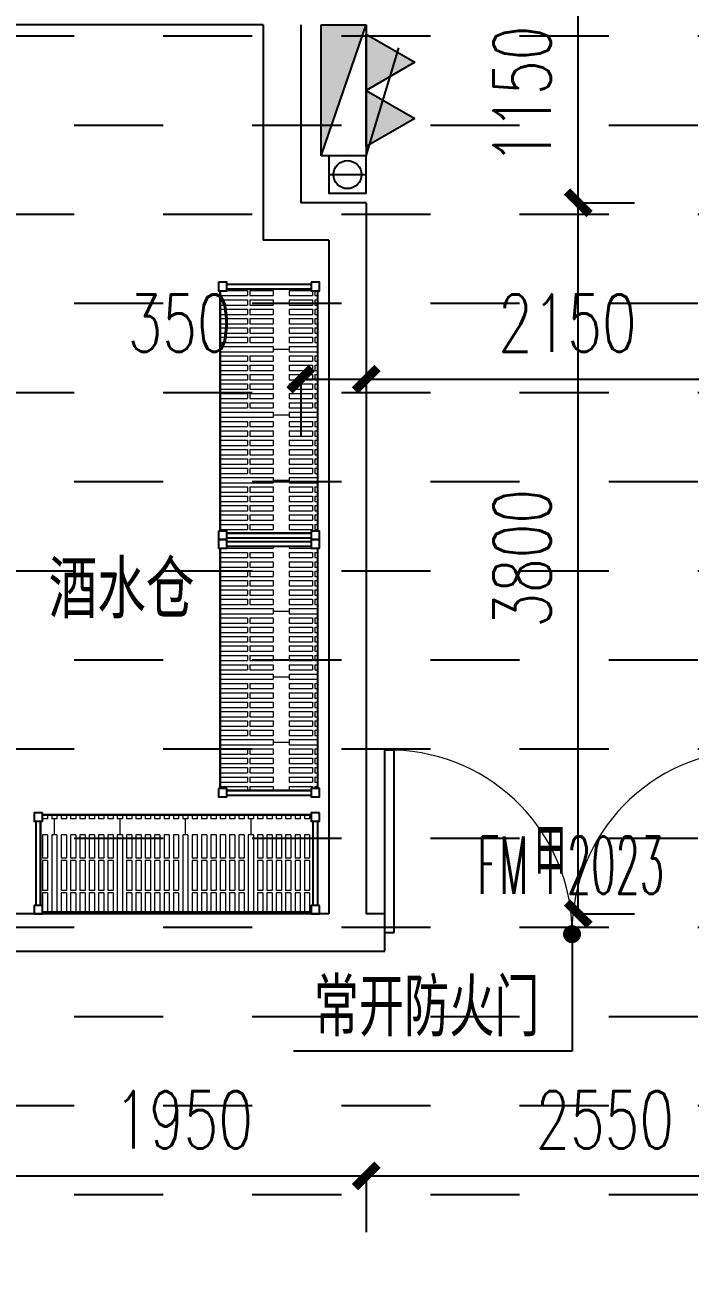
# Model space of a CAD drawing. Header units: millimetres. Extents: x 12325263 to 13848842, y -1463133 to 573208.
# Drawn here: x 12567023 to 12570578, y -833835 to -827187 of the extents above; entities that cross this region are included whole.
import ezdxf
from ezdxf.xclip import XClip

# ---------------------------------------------------------------- set-up
doc = ezdxf.new("R2010")
doc.units = ezdxf.units.MM
doc.header["$LTSCALE"] = 1000
doc.header["$XCLIPFRAME"] = 0
for name, color, linetype in [('#s-灭火器', 20, 'Continuous'), ('A-ANNO-DIMS', 83, 'Continuous'), ('A-ANNO-TEXT', 7, 'Continuous'), ('A-WALL', 5, 'Continuous'), ('AXIS', 3, 'Continuous'), ('DOOR_FIRE', 1, 'Continuous'), ('DOOR_FIRE_TEXT', 7, 'Continuous'), ('EQUIP_消火栓', 7, 'Continuous'), ('fur202301', 252, 'Continuous'), ('PUB_TEXT', 7, 'Continuous'), ('VPIPE-消防高', 3, 'Continuous'), ('WALL', 5, 'Continuous'), ('WALL-SHATCH', 8, 'Continuous'), ('建筑-楼板开洞', 251, 'Continuous'), ('水条件', 1, 'Continuous')]:
    doc.layers.add(name, color=color, linetype=linetype)
doc.styles.add('_TCH_DIM_T3', font='SIMPLEX.shx', dxfattribs={"width": 0.705882, "bigfont": 'GBCBIG.shx'})
doc.styles.add('_TCH_WINDOW', font='SIMPLEX', dxfattribs={"width": 0.7, "height": 3.5, "bigfont": 'GBCBIG'})
doc.styles.add('TITXV', font='', dxfattribs={"width": 0.7})
doc.styles.add('宋体', font='', dxfattribs={"width": 0.65})
doc.styles.get('TITXV').set_extended_font_data('SimSun')
doc.styles.get('宋体').set_extended_font_data('SimSun')
doc.dimstyles.new('_TCH_ARCH&&120', dxfattribs={"dimtxt": 306, "dimasz": 120, "dimexe": 300, "dimexo": 360, "dimgap": 147, "dimtad": 1, "dimdec": 0, "dimzin": 0, "dimdsep": 46, "dimtxsty": '_TCH_DIM_T3', "dimblk": 'ARCHTICK', "dimcen": 0.09, "dimclrt": 7, "dimazin": 2, "dimtfac": 1, "dimtdec": 0, "dimtix": 1, "dimtmove": 2, "dimatfit": 3, "dimfxl": 1, "dimfxlon": 1, "dimtolj": 1, "dimtzin": 0, "dimarcsym": 0})

# ---------------------------------------------------------------- blocks, each defined once
blk = doc.blocks.new('adgshg13-A$C7F010FC0')
at = {"layer": 'WALL-SHATCH'}
h = blk.add_hatch(color=256, dxfattribs=at)
h.dxf.hatch_style = 1
h.paths.add_polyline_path([(-60384.2, -16880.9), (-763.2, 197.5), (12587.6, -13153.3), (12587.6, -157996), (-162964.9, -188820.4), (-171262.4, -180522.9), (-171262.4, -31310.9), (-150707.2, -10755.7), (-131860.1, -7980.9), (-99162.4, -7980.9), (-99162.4, -4980.9), (-76620.4, -4980.9), (-70107.7, -16880.9)], flags=16)
h.paths.add_polyline_path([(-60091.2, -16380.9), (-646.9, 646.9), (12987.6, -12987.6), (12987.6, -158331.9), (-163100.6, -189250.4), (-171662.4, -180688.6), (-171662.4, -31145.2), (-150777.9, -10260.7), (-131896.7, -7480.9), (-99562.4, -7480.9), (-99562.4, -4580.9), (-76365.6, -4580.9), (-69907.5, -16380.9)])
blk = doc.blocks.new('A$C4C7A72D3')
at = {"layer": 'WALL', "color": 1}
blk.add_blockref('adgshg13-A$C7F010FC0', (210433, 205503.6), dxfattribs=at)
blk = doc.blocks.new('管位')
at = {"layer": '水条件'}
blk.add_line((12573126, 675360.4), (12573126, 675160.4), dxfattribs=at)
blk.add_lwpolyline([(12573026, 675360.4), (12573226, 675360.4), (12573226, 675160.4), (12573026, 675160.4)], close=True, dxfattribs=at)
blk = doc.blocks.new('灭火器')
at = {"layer": '#s-灭火器', "ltscale": 1000}
for points in [[(292444.1, 59706.6), (292144.1, 59706.6), (292294.1, 59446.8)], [(292744.1, 59706.6), (292444.1, 59706.6), (292594.1, 59446.8)]]:
    blk.add_hatch(color=256, dxfattribs=at).paths.add_polyline_path(points)
for points in [[(292294.1, 59446.8), (292444.1, 59706.6), (292144.1, 59706.6)], [(292594.1, 59446.8), (292744.1, 59706.6), (292444.1, 59706.6)]]:
    blk.add_lwpolyline(points, close=True, dxfattribs=at)
blk = doc.blocks.new('$TWTSYS$00000508')
for p, q in [((-0.5, 0.5), (0.3236, 1.2241)), ((-0.5, 0.5), (-0.5, -0.5)), ((-0.5, -0.5), (0.5, 0.5)), ((0.5, 0.5), (-0.5, 0.5)), ((0.5, -0.5), (0.5, 0.5)), ((-0.5, -0.5), (0.5, -0.5))]:
    blk.add_line(p, q)
blk.add_solid([(0.5, -0.5), (0.5, 0.5), (-0.5, -0.5)])
blk = doc.blocks.new('消火栓')
at = {"layer": '#s-灭火器', "rotation": 180.0000000000001}
blk.add_blockref('灭火器', (12864422.1, 734931.8), dxfattribs=at)
at = {"layer": 'EQUIP_消火栓', "xscale": 700, "yscale": 240, "zscale": 700}
blk.add_blockref('$TWTSYS$00000508', (12571977.9, 675105.2), dxfattribs=at)
blk = doc.blocks.new('asdfasfasdfsdf')
at = {"layer": 'VPIPE-消防高'}
blk.add_circle((150, 40650), 75, dxfattribs=at)
at = {"xscale": -1, "rotation": 270}
blk.add_blockref('消火栓', (-674975.2, -12530877.9), dxfattribs=at)
at = {"layer": '水条件', "xscale": -1, "rotation": 90}
blk.add_blockref('管位', (675410.4, 12613776), dxfattribs=at)
blk = doc.blocks.new('*U1648')
at = {"layer": 'fur202301', "lineweight": 0}
h = blk.add_hatch(dxfattribs=at)
h.set_pattern_fill('CAMBRO层板', color=256, pattern_type=2)
h.set_pattern_definition([(0, (-5094.2, -2045), (0, 520), [28, -322]), (0, (-5094.2, -1920), (0, 520), [28, -322]), (90, (-5094.18, -2045.03), (-350, 2e-14), [125, -395]), (90, (-5066.18, -2045.03), (-350, 2e-14), [125, -395]), (0, (-5094.2, -1748), (0, 520), [28, -322]), (0, (-5094.2, -1908), (0, 520), [28, -322]), (90, (-5094.18, -1908.03), (-350, 2e-14), [160, -360]), (90, (-5066.18, -1908.03), (-350, 2e-14), [160, -360]), (0, (-5094.2, -1611), (0, 520), [28, -322]), (0, (-5094.2, -1736), (0, 520), [28, -322]), (90, (-5094.18, -1736.03), (-350, 2e-14), [125, -395]), (90, (-5066.18, -1736.03), (-350, 2e-14), [125, -395]), (0, (-5044.2, -2045), (0, 520), [28, -322]), (0, (-5044.2, -1920), (0, 520), [28, -322]), (90, (-5044.18, -2045.03), (-350, 2e-14), [125, -395]), (90, (-5016.18, -2045.03), (-350, 2e-14), [125, -395]), (0, (-5044.2, -1748), (0, 520), [28, -322]), (0, (-5044.2, -1908), (0, 520), [28, -322]), (90, (-5044.18, -1908.03), (-350, 2e-14), [160, -360]), (90, (-5016.18, -1908.03), (-350, 2e-14), [160, -360]), (0, (-5044.2, -1611), (0, 520), [28, -322]), (0, (-5044.2, -1736), (0, 520), [28, -322]), (90, (-5044.18, -1736.03), (-350, 2e-14), [125, -395]), (90, (-5016.18, -1736.03), (-350, 2e-14), [125, -395]), (0, (-4994.2, -2045), (0, 520), [28, -322]), (0, (-4994.2, -1920), (0, 520), [28, -322]), (90, (-4994.18, -2045.03), (-350, 2e-14), [125, -395]), (90, (-4966.18, -2045.03), (-350, 2e-14), [125, -395]), (0, (-4994.2, -1748), (0, 520), [28, -322]), (0, (-4994.2, -1908), (0, 520), [28, -322]), (90, (-4994.18, -1908.03), (-350, 2e-14), [160, -360]), (90, (-4966.18, -1908.03), (-350, 2e-14), [160, -360]), (0, (-4994.2, -1611), (0, 520), [28, -322]), (0, (-4994.2, -1736), (0, 520), [28, -322]), (90, (-4994.18, -1736.03), (-350, 2e-14), [125, -395]), (90, (-4966.18, -1736.03), (-350, 2e-14), [125, -395]), (0, (-4944.2, -2045), (0, 520), [28, -322]), (0, (-4944.2, -1920), (0, 520), [28, -322]), (90, (-4944.18, -2045.03), (-350, 2e-14), [125, -395]), (90, (-4916.18, -2045.03), (-350, 2e-14), [125, -395]), (0, (-4944.2, -1748), (0, 520), [28, -322]), (0, (-4944.2, -1908), (0, 520), [28, -322]), (90, (-4944.18, -1908.03), (-350, 2e-14), [160, -360]), (90, (-4916.18, -1908.03), (-350, 2e-14), [160, -360]), (0, (-4944.2, -1611), (0, 520), [28, -322]), (0, (-4944.2, -1736), (0, 520), [28, -322]), (90, (-4944.18, -1736.03), (-350, 2e-14), [125, -395]), (90, (-4916.18, -1736.03), (-350, 2e-14), [125, -395]), (0, (-4894.2, -2045), (0, 520), [28, -322]), (0, (-4894.2, -1920), (0, 520), [28, -322]), (90, (-4894.18, -2045.03), (-350, 2e-14), [125, -395]), (90, (-4866.18, -2045.03), (-350, 2e-14), [125, -395]), (0, (-4894.2, -1748), (0, 520), [28, -322]), (0, (-4894.2, -1908), (0, 520), [28, -322]), (90, (-4894.18, -1908.03), (-350, 2e-14), [160, -360]), (90, (-4866.18, -1908.03), (-350, 2e-14), [160, -360]), (0, (-4894.2, -1611), (0, 520), [28, -322]), (0, (-4894.2, -1736), (0, 520), [28, -322]), (90, (-4894.18, -1736.03), (-350, 2e-14), [125, -395]), (90, (-4866.18, -1736.03), (-350, 2e-14), [125, -395]), (0, (-4844.2, -2045), (0, 520), [28, -322]), (0, (-4844.2, -1920), (0, 520), [28, -322]), (90, (-4844.18, -2045.03), (-350, 2e-14), [125, -395]), (90, (-4816.18, -2045.03), (-350, 2e-14), [125, -395]), (0, (-4844.2, -1748), (0, 520), [28, -322]), (0, (-4844.2, -1908), (0, 520), [28, -322]), (90, (-4844.18, -1908.03), (-350, 2e-14), [160, -360]), (90, (-4816.18, -1908.03), (-350, 2e-14), [160, -360]), (0, (-4844.2, -1611), (0, 520), [28, -322]), (0, (-4844.2, -1736), (0, 520), [28, -322]), (90, (-4844.18, -1736.03), (-350, 2e-14), [125, -395]), (90, (-4816.18, -1736.03), (-350, 2e-14), [125, -395]), (0, (-4794.2, -2045), (0, 520), [28, -322]), (0, (-4794.2, -1611), (0, 520), [28, -322]), (90, (-4794.18, -2045.03), (-350, 2e-14), [434, -86]), (90, (-4766.18, -2045.03), (-350, 2e-14), [434, -86]), (90, (-4779.5, -1610.93), (-350, 2e-14), [43.033, -476.967]), (90, (-4779.5, -2087.9), (-350, 2e-14), [42.776, -477.224])])
h.paths.add_polyline_path([(35, -45), (45, -45), (45, -10), (1330, -10), (1330, -45), (1340, -45), (1340, -495), (1330, -495), (1330, -530), (45, -530), (45, -495), (35, -495)])
for points in [[(0, -45), (45, -45), (45, 0), (0, 0)], [(1330, -45), (1375, -45), (1375, 0), (1330, 0)], [(35, -45), (45, -45), (45, -10), (1330, -10), (1330, -45), (1340, -45), (1340, -495), (1330, -495), (1330, -530), (45, -530), (45, -495), (35, -495)], [(0, -540), (45, -540), (45, -495), (0, -495)], [(1330, -540), (1375, -540), (1375, -495), (1330, -495)]]:
    blk.add_lwpolyline(points, close=True)
for points in [[(10, -495), (10, -45)], [(35, -495), (35, -45)], [(45, -10), (1330, -10)], [(1340, -495), (1340, -45)], [(1365, -495), (1365, -45)], [(45, -530), (1330, -530)]]:
    blk.add_lwpolyline(points)
blk = doc.blocks.new('*U1649')
at = {"layer": 'fur202301', "lineweight": 0}
h = blk.add_hatch(dxfattribs=at)
h.set_pattern_fill('CAMBRO层板', color=256, pattern_type=2)
h.set_pattern_definition([(0, (-4944.2, -2045), (0, 520), [28, -322]), (0, (-4944.2, -1920), (0, 520), [28, -322]), (90, (-4944.18, -2045.03), (-350, 2e-14), [125, -395]), (90, (-4916.18, -2045.03), (-350, 2e-14), [125, -395]), (0, (-4944.2, -1748), (0, 520), [28, -322]), (0, (-4944.2, -1908), (0, 520), [28, -322]), (90, (-4944.18, -1908.03), (-350, 2e-14), [160, -360]), (90, (-4916.18, -1908.03), (-350, 2e-14), [160, -360]), (0, (-4944.2, -1611), (0, 520), [28, -322]), (0, (-4944.2, -1736), (0, 520), [28, -322]), (90, (-4944.18, -1736.03), (-350, 2e-14), [125, -395]), (90, (-4916.18, -1736.03), (-350, 2e-14), [125, -395]), (0, (-4894.2, -2045), (0, 520), [28, -322]), (0, (-4894.2, -1920), (0, 520), [28, -322]), (90, (-4894.18, -2045.03), (-350, 2e-14), [125, -395]), (90, (-4866.18, -2045.03), (-350, 2e-14), [125, -395]), (0, (-4894.2, -1748), (0, 520), [28, -322]), (0, (-4894.2, -1908), (0, 520), [28, -322]), (90, (-4894.18, -1908.03), (-350, 2e-14), [160, -360]), (90, (-4866.18, -1908.03), (-350, 2e-14), [160, -360]), (0, (-4894.2, -1611), (0, 520), [28, -322]), (0, (-4894.2, -1736), (0, 520), [28, -322]), (90, (-4894.18, -1736.03), (-350, 2e-14), [125, -395]), (90, (-4866.18, -1736.03), (-350, 2e-14), [125, -395]), (0, (-4844.2, -2045), (0, 520), [28, -322]), (0, (-4844.2, -1920), (0, 520), [28, -322]), (90, (-4844.18, -2045.03), (-350, 2e-14), [125, -395]), (90, (-4816.18, -2045.03), (-350, 2e-14), [125, -395]), (0, (-4844.2, -1748), (0, 520), [28, -322]), (0, (-4844.2, -1908), (0, 520), [28, -322]), (90, (-4844.18, -1908.03), (-350, 2e-14), [160, -360]), (90, (-4816.18, -1908.03), (-350, 2e-14), [160, -360]), (0, (-4844.2, -1611), (0, 520), [28, -322]), (0, (-4844.2, -1736), (0, 520), [28, -322]), (90, (-4844.18, -1736.03), (-350, 2e-14), [125, -395]), (90, (-4816.18, -1736.03), (-350, 2e-14), [125, -395]), (0, (-4794.2, -2045), (0, 520), [28, -322]), (0, (-4794.2, -1920), (0, 520), [28, -322]), (90, (-4794.18, -2045.03), (-350, 2e-14), [125, -395]), (90, (-4766.18, -2045.03), (-350, 2e-14), [125, -395]), (0, (-4794.2, -1748), (0, 520), [28, -322]), (0, (-4794.2, -1908), (0, 520), [28, -322]), (90, (-4794.18, -1908.03), (-350, 2e-14), [160, -360]), (90, (-4766.18, -1908.03), (-350, 2e-14), [160, -360]), (0, (-4794.2, -1611), (0, 520), [28, -322]), (0, (-4794.2, -1736), (0, 520), [28, -322]), (90, (-4794.18, -1736.03), (-350, 2e-14), [125, -395]), (90, (-4766.18, -1736.03), (-350, 2e-14), [125, -395]), (0, (-4744.2, -2045), (0, 520), [28, -322]), (0, (-4744.2, -1920), (0, 520), [28, -322]), (90, (-4744.18, -2045.03), (-350, 2e-14), [125, -395]), (90, (-4716.18, -2045.03), (-350, 2e-14), [125, -395]), (0, (-4744.2, -1748), (0, 520), [28, -322]), (0, (-4744.2, -1908), (0, 520), [28, -322]), (90, (-4744.18, -1908.03), (-350, 2e-14), [160, -360]), (90, (-4716.18, -1908.03), (-350, 2e-14), [160, -360]), (0, (-4744.2, -1611), (0, 520), [28, -322]), (0, (-4744.2, -1736), (0, 520), [28, -322]), (90, (-4744.18, -1736.03), (-350, 2e-14), [125, -395]), (90, (-4716.18, -1736.03), (-350, 2e-14), [125, -395]), (0, (-4694.2, -2045), (0, 520), [28, -322]), (0, (-4694.2, -1920), (0, 520), [28, -322]), (90, (-4694.18, -2045.03), (-350, 2e-14), [125, -395]), (90, (-4666.18, -2045.03), (-350, 2e-14), [125, -395]), (0, (-4694.2, -1748), (0, 520), [28, -322]), (0, (-4694.2, -1908), (0, 520), [28, -322]), (90, (-4694.18, -1908.03), (-350, 2e-14), [160, -360]), (90, (-4666.18, -1908.03), (-350, 2e-14), [160, -360]), (0, (-4694.2, -1611), (0, 520), [28, -322]), (0, (-4694.2, -1736), (0, 520), [28, -322]), (90, (-4694.18, -1736.03), (-350, 2e-14), [125, -395]), (90, (-4666.18, -1736.03), (-350, 2e-14), [125, -395]), (0, (-4644.2, -2045), (0, 520), [28, -322]), (0, (-4644.2, -1611), (0, 520), [28, -322]), (90, (-4644.18, -2045.03), (-350, 2e-14), [434, -86]), (90, (-4616.18, -2045.03), (-350, 2e-14), [434, -86]), (90, (-4629.5, -1610.93), (-350, 2e-14), [43.033, -476.967]), (90, (-4629.5, -2087.9), (-350, 2e-14), [42.776, -477.224])])
h.paths.add_polyline_path([(35, -45), (45, -45), (45, -10), (1480, -10), (1480, -45), (1490, -45), (1490, -495), (1480, -495), (1480, -530), (45, -530), (45, -495), (35, -495)])
for points in [[(0, -45), (45, -45), (45, 0), (0, 0)], [(1480, -45), (1525, -45), (1525, 0), (1480, 0)], [(35, -45), (45, -45), (45, -10), (1480, -10), (1480, -45), (1490, -45), (1490, -495), (1480, -495), (1480, -530), (45, -530), (45, -495), (35, -495)], [(0, -540), (45, -540), (45, -495), (0, -495)], [(1480, -540), (1525, -540), (1525, -495), (1480, -495)]]:
    blk.add_lwpolyline(points, close=True)
for points in [[(10, -495), (10, -45)], [(35, -495), (35, -45)], [(45, -10), (1480, -10)], [(1490, -495), (1490, -45)], [(1515, -495), (1515, -45)], [(45, -530), (1480, -530)]]:
    blk.add_lwpolyline(points)
blk = doc.blocks.new('sdfgsdffhg')
at = {"layer": 'fur202301'}
for name, p, rotation in [('*U1648', (-12486.8, 45494.7, 0), 270), ('*U1648', (-12486.8, 44119.7, 0), 270), ('*U1649', (-12486.8, 42119.9), 180)]:
    blk.add_blockref(name, p, dxfattribs=dict(at, rotation=rotation))
blk = doc.blocks.new('_ArchTick')
at = {"color": 0, "linetype": 'ByBlock', "const_width": 0.4}
blk.add_lwpolyline([(-0.5, -0.5), (0.5, 0.5)], dxfattribs=at)
blk = doc.blocks.new('*D4245')
at = {"layer": 'A-ANNO-DIMS', "color": 0, "lineweight": -2, "transparency": 16777216}
for p, q in [((12568496.8, -829079), (12568496.8, -829380)), ((12568496.8, -829080), (12568846.8, -829080)), ((12568846.8, -829079), (12568846.8, -829380))]:
    blk.add_line(p, q, dxfattribs=at)
at = {"layer": 'Defpoints', "color": 0, "transparency": 16777216}
for p in [(12568496.8, -828136.8), (12568846.8, -828136.8), (12568846.8, -829080)]:
    blk.add_point(p, dxfattribs=at)
at = {"layer": 'A-ANNO-DIMS', "color": 0, "lineweight": -2, "transparency": 16777216, "xscale": 120, "yscale": 120, "zscale": 120, "rotation": 180}
blk.add_blockref('_ArchTick', (12568496.8, -829080), dxfattribs=at)
at = {"layer": 'A-ANNO-DIMS', "color": 0, "lineweight": -2, "transparency": 16777216, "xscale": 120, "yscale": 120, "zscale": 120}
blk.add_blockref('_ArchTick', (12568846.8, -829080), dxfattribs=at)
at = {"layer": 'A-ANNO-DIMS', "color": 7, "transparency": 16777216, "insert": (12567850, -828780), "char_height": 306, "attachment_point": 5, "style": '_TCH_DIM_T3'}
blk.add_mtext('\\A1;350', dxfattribs=at)
blk = doc.blocks.new('*D4246')
at = {"layer": 'A-ANNO-DIMS', "color": 0, "lineweight": -2, "transparency": 16777216}
for p, q in [((12568846.8, -829079), (12568846.8, -829380)), ((12568846.8, -829080), (12570996.8, -829080)), ((12570996.8, -829079), (12570996.8, -829380))]:
    blk.add_line(p, q, dxfattribs=at)
at = {"layer": 'Defpoints', "color": 0, "transparency": 16777216}
for p in [(12568846.8, -828136.8), (12570996.8, -828136.8), (12570996.8, -829080)]:
    blk.add_point(p, dxfattribs=at)
at = {"layer": 'A-ANNO-DIMS', "color": 0, "lineweight": -2, "transparency": 16777216, "xscale": 120, "yscale": 120, "zscale": 120, "rotation": 180}
blk.add_blockref('_ArchTick', (12568846.8, -829080), dxfattribs=at)
at = {"layer": 'A-ANNO-DIMS', "color": 0, "lineweight": -2, "transparency": 16777216, "xscale": 120, "yscale": 120, "zscale": 120}
blk.add_blockref('_ArchTick', (12570996.8, -829080), dxfattribs=at)
at = {"layer": 'A-ANNO-DIMS', "color": 7, "transparency": 16777216, "insert": (12569921.8, -828780), "char_height": 306, "attachment_point": 5, "style": '_TCH_DIM_T3'}
blk.add_mtext('\\A1;2150', dxfattribs=at)
blk = doc.blocks.new('*D4254')
at = {"layer": 'A-ANNO-DIMS', "color": 0, "lineweight": -2, "transparency": 16777216}
for p, q in [((12569979, -826986.8), (12570280, -826986.8)), ((12569980, -828136.8), (12569980, -826986.8)), ((12569979, -828136.8), (12570280, -828136.8))]:
    blk.add_line(p, q, dxfattribs=at)
at = {"layer": 'Defpoints', "color": 0, "transparency": 16777216}
for p in [(12568846.8, -826986.8), (12569980, -826986.8), (12568846.8, -828136.8)]:
    blk.add_point(p, dxfattribs=at)
at = {"layer": 'A-ANNO-DIMS', "color": 0, "lineweight": -2, "transparency": 16777216, "xscale": 120, "yscale": 120, "zscale": 120}
for p, rotation in [((12569980, -826986.8), 90), ((12569980, -828136.8), 270)]:
    blk.add_blockref('_ArchTick', p, dxfattribs=dict(at, rotation=rotation))
at = {"layer": 'A-ANNO-DIMS', "color": 7, "transparency": 16777216, "insert": (12569680, -827561.8), "char_height": 306, "attachment_point": 5, "rotation": 90, "style": '_TCH_DIM_T3'}
blk.add_mtext('\\A1;1150', dxfattribs=at)
blk = doc.blocks.new('*D4255')
at = {"layer": 'A-ANNO-DIMS', "color": 0, "lineweight": -2, "transparency": 16777216}
for p, q in [((12569979, -828136.8), (12570280, -828136.8)), ((12569980, -831936.8), (12569980, -828136.8)), ((12569979, -831936.8), (12570280, -831936.8))]:
    blk.add_line(p, q, dxfattribs=at)
at = {"layer": 'Defpoints', "color": 0, "transparency": 16777216}
for p in [(12568846.8, -828136.8), (12569980, -828136.8), (12568846.8, -831936.8)]:
    blk.add_point(p, dxfattribs=at)
at = {"layer": 'A-ANNO-DIMS', "color": 0, "lineweight": -2, "transparency": 16777216, "xscale": 120, "yscale": 120, "zscale": 120}
for p, rotation in [((12569980, -828136.8), 90), ((12569980, -831936.8), 270)]:
    blk.add_blockref('_ArchTick', p, dxfattribs=dict(at, rotation=rotation))
at = {"layer": 'A-ANNO-DIMS', "color": 7, "transparency": 16777216, "insert": (12569680, -830036.8), "char_height": 306, "attachment_point": 5, "rotation": 90, "style": '_TCH_DIM_T3'}
blk.add_mtext('\\A1;3800', dxfattribs=at)
blk = doc.blocks.new('*D4299')
at = {"layer": 'A-ANNO-DIMS', "color": 0, "lineweight": -2, "transparency": 16777216}
for p, q in [((12568846.8, -833335.8), (12568846.8, -833636.8)), ((12568846.8, -833336.8), (12571396.8, -833336.8)), ((12571396.8, -833335.8), (12571396.8, -833636.8))]:
    blk.add_line(p, q, dxfattribs=at)
at = {"layer": 'Defpoints', "color": 0, "transparency": 16777216}
for p in [(12568846.8, -832136.8), (12571396.8, -832136.8), (12571396.8, -833336.8)]:
    blk.add_point(p, dxfattribs=at)
at = {"layer": 'A-ANNO-DIMS', "color": 0, "lineweight": -2, "transparency": 16777216, "xscale": 120, "yscale": 120, "zscale": 120, "rotation": 180}
blk.add_blockref('_ArchTick', (12568846.8, -833336.8), dxfattribs=at)
at = {"layer": 'A-ANNO-DIMS', "color": 0, "lineweight": -2, "transparency": 16777216, "xscale": 120, "yscale": 120, "zscale": 120}
blk.add_blockref('_ArchTick', (12571396.8, -833336.8), dxfattribs=at)
at = {"layer": 'A-ANNO-DIMS', "color": 7, "transparency": 16777216, "insert": (12570121.8, -833036.8), "char_height": 306, "attachment_point": 5, "style": '_TCH_DIM_T3'}
blk.add_mtext('\\A1;2550', dxfattribs=at)
blk = doc.blocks.new('*D4300')
at = {"layer": 'A-ANNO-DIMS', "color": 0, "lineweight": -2, "transparency": 16777216}
for p, q in [((12566896.8, -833335.8), (12566896.8, -833636.8)), ((12566896.8, -833336.8), (12568846.8, -833336.8)), ((12568846.8, -833335.8), (12568846.8, -833636.8))]:
    blk.add_line(p, q, dxfattribs=at)
at = {"layer": 'Defpoints', "color": 0, "transparency": 16777216}
for p in [(12566896.8, -832136.8), (12568846.8, -832136.8), (12568846.8, -833336.8)]:
    blk.add_point(p, dxfattribs=at)
at = {"layer": 'A-ANNO-DIMS', "color": 0, "lineweight": -2, "transparency": 16777216, "xscale": 120, "yscale": 120, "zscale": 120, "rotation": 180}
blk.add_blockref('_ArchTick', (12566896.8, -833336.8), dxfattribs=at)
at = {"layer": 'A-ANNO-DIMS', "color": 0, "lineweight": -2, "transparency": 16777216, "xscale": 120, "yscale": 120, "zscale": 120}
blk.add_blockref('_ArchTick', (12568846.8, -833336.8), dxfattribs=at)
at = {"layer": 'A-ANNO-DIMS', "color": 7, "transparency": 16777216, "insert": (12567871.8, -833036.8), "char_height": 306, "attachment_point": 5, "style": '_TCH_DIM_T3'}
blk.add_mtext('\\A1;1950', dxfattribs=at)
blk = doc.blocks.new('$DorLib2D$00000002')
for p, q in [((-0.5, 0), (-0.5, 0.4875)), ((-0.475, 0.4875), (-0.5, 0.4875)), ((-0.475, 0), (-0.475, 0.4875)), ((0.475, 0), (0.475, 0.4875)), ((0.475, 0.4875), (0.5, 0.4875)), ((0.5, 0), (0.5, 0.4875)), ((-0.5, 0), (-0.475, 0)), ((0.5, 0), (0.475, 0))]:
    blk.add_line(p, q)
at = {"lineweight": 13}
for centre, start, end in [((-0.4875, 0), 0, 88.5307), ((0.4875, 0), 91.4693, 180)]:
    blk.add_arc(centre, 0.4875, start, end, dxfattribs=at)

msp = doc.modelspace()

# ---------------------------------------------------------------- block references
ref = msp.add_blockref('A$C4C7A72D3', (12385714.9, -906209.5), dxfattribs=dict(rotation=350.041249254255))
XClip(ref).set_block_clipping_path([(223442.8584877662, 85923.1187333744), (220542.7961432356, 85923.1422391906), (220542.8579492103, 89292.823275506), (211526.9150355905, 89292.8101311298), (210631.4331447985, 94392.8080583527), (206113.3685902953, 94392.8025418455), (206001.4315187763, 95030.3127344656), (204376.2826588508, 94744.9613686837), (203364.4570056833, 100506.9030052917), (197947.3947122637, 99555.7482674252), (192482.3428474721, 130679.4765393781), (190118.7804593667, 130264.4504016289), (191623.4071957469, 121695.6427078634), (177046.6486519482, 119136.2011700841), (175707.6223907359, 126760.8483765714), (173902.988371335, 128026.4039125028), (169528.3854461554, 127258.2903269802), (169070.0967394859, 129868.3614864857), (163308.2517458182, 128856.6693391807), (163766.52659606, 126246.6171700556), (159679.1795131005, 125528.9180921423), (170669.6888374612, 62935.797914044), (167222.1989369914, 62330.4650948944), (167939.7759490944, 58243.6808593175), (171386.9528796654, 58848.2912487988), (172857.0656793863, 50477.0032648193), (165962.5026008021, 49266.4230898353), (168037.7813034765, 37447.1796448426), (140649.9584970828, 32638.2390106404), (115387.9799239188, 28202.5781787895), (95598.7254695911, 140907.4332163476), (226939.476109907, 163968.8668500402), (240128.6952811591, 88852.8973128139)])

# ---------------------------------------------------------------- next in the draw order: hatches: boundary and pattern name
at = {"layer": '建筑-楼板开洞'}
h = msp.add_hatch(dxfattribs=at)
h.set_pattern_fill('DASH', color=256, scale=500)
h.set_pattern_definition([(0, (0, 0), (476.25, 476.25), [476.25, -476.25])])
h.paths.add_polyline_path([(12597696.7, -842386.8), (12590696.8, -842386.9), (12590697.1, -843986.8), (12595796.8, -843986.9), (12595797.1, -849736.9), (12588796.8, -849736.8), (12588796.8, -851936.8), (12564896.8, -851936.8), (12564896.8, -816186.8), (12568846.8, -816186.8), (12568846.8, -816040), (12568846.8, -807536.8), (12574696.8, -807536.8), (12574696.8, -810386.8), (12575896.8, -810386.8), (12579055.2, -810386.8), (12580496.9, -811828.2), (12580696.9, -819086.9), (12595696.9, -819086.7), (12595696.9, -812786.8), (12597696.7, -812786.8)])

# ---------------------------------------------------------------- next in the draw order: block references
msp.add_blockref('asdfasfasdfsdf', (12568596.8, -868636.8))

# ---------------------------------------------------------------- next in the draw order: block references
msp.add_blockref('sdfgsdffhg', (12581083.9, -874056.8, 0))

# ---------------------------------------------------------------- next in the draw order: linework, layer by layer
at = {"layer": 'A-WALL'}
for p, q in [((12568296.8, -827186.8), (12566496.8, -827186.8)), ((12568296.8, -827186.8), (12568296.8, -828336.8)), ((12568496.8, -827186.8), (12568496.8, -828136.8)), ((12568846.8, -828136.8), (12568496.8, -828136.8)), ((12568846.8, -828136.8), (12568846.8, -831936.8)), ((12568646.8, -828336.8), (12568296.8, -828336.8)), ((12568646.8, -828336.8), (12568646.8, -831936.8)), ((12568646.8, -831936.8), (12566896.8, -831936.8)), ((12568946.8, -831936.8), (12568846.8, -831936.8)), ((12568946.8, -832136.8), (12568946.8, -831936.8)), ((12566896.8, -832136.8), (12568746.8, -832136.8)), ((12568746.8, -832136.8), (12568946.8, -832136.8))]:
    msp.add_line(p, q, dxfattribs=at)
at = {"layer": 'AXIS'}
for p, q in [((12569946.8, -832045.2), (12569946.8, -832670)), ((12569946.8, -832670), (12568459.2, -832670))]:
    msp.add_line(p, q, dxfattribs=at)
at = {"layer": 'AXIS', "const_width": 48}
msp.add_lwpolyline([(12569946.8, -832021.2, 1), (12569946.8, -832069.2, 1)], format="xyb", close=True, dxfattribs=at)

# ---------------------------------------------------------------- next in the draw order: block references
at = {"layer": 'DOOR_FIRE', "xscale": -2000, "yscale": -2000, "zscale": 200, "rotation": 179.9999999994636}
msp.add_blockref('$DorLib2D$00000002', (12569946.8, -832036.8), dxfattribs=at)

# ---------------------------------------------------------------- next in the draw order: texts
at = {"layer": 'A-ANNO-TEXT', "style": 'TITXV', "width": 0.7}
msp.add_text('酒水仓', height=271.9, dxfattribs=at).set_placement((12567150, -830328.6))
at = {"layer": 'DOOR_FIRE_TEXT', "style": '_TCH_WINDOW'}
for s, height, width, p in [('甲', 347.2, 0.7, (12569743.1, -831830)), ('FM', 306, 0.494118, (12569440.7, -831830)), ('2023', 306, 0.494118, (12569920.1, -831830))]:
    msp.add_text(s, height=height, rotation=360, dxfattribs=dict(at, width=width)).set_placement(p)
at = {"layer": 'PUB_TEXT', "style": '宋体', "width": 0.65}
msp.add_text('常开防火门', height=271.9, dxfattribs=at).set_placement((12568567.2, -832562))

# ---------------------------------------------------------------- next in the draw order: dimensions: what is measured, and where the dimension line sits
at = {"layer": 'A-ANNO-DIMS'}
for p1, p2, distance, picture, middle in [((12568846.8, -828136.8), (12568846.8, -826986.8), -1133.2, '*D4254', (12569680, -827561.8)), ((12568846.8, -831936.8), (12568846.8, -828136.8), -1133.2, '*D4255', (12569680, -830036.8)), ((12568846.8, -828136.8), (12570996.8, -828136.8), -943.2, '*D4246', (12569921.8, -828780)), ((12566896.8, -832136.8), (12568846.8, -832136.8), -1200, '*D4300', (12567871.8, -833036.8)), ((12568846.8, -832136.8), (12571396.8, -832136.8), -1200, '*D4299', (12570121.8, -833036.8))]:
    dim = msp.add_aligned_dim(p1=p1, p2=p2, distance=distance, dimstyle='_TCH_ARCH&&120', dxfattribs=at)
    dim.commit()
    dim.dimension.update_dxf_attribs({"geometry": picture, "text_midpoint": middle})
dim = msp.add_linear_dim(base=(12568846.8, -829080), p1=(12568496.8, -828136.8), p2=(12568846.8, -828136.8), angle=0, dimstyle='_TCH_ARCH&&120', dxfattribs=at)
dim.commit()
dim.dimension.update_dxf_attribs({"geometry": '*D4245', "text_midpoint": (12567850, -828780), "dimtype": 129})

doc.saveas('drawing.dxf')
